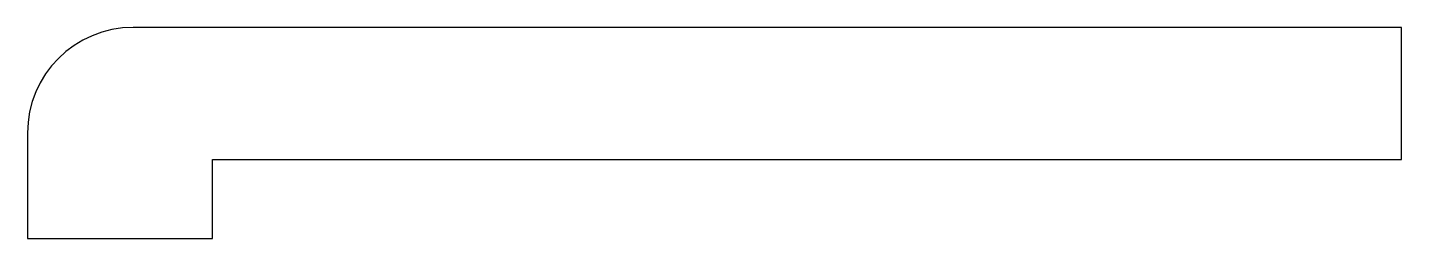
# Model space of a CAD drawing. Extents: x 85.5 to 111.5, y 783.3 to 787.3.
import ezdxf

# ---------------------------------------------------------------- set-up
doc = ezdxf.new("R2010")
doc.units = 0
doc.layers.add('ANA', color=220, linetype='CONTINUOUS')

msp = doc.modelspace()

# ---------------------------------------------------------------- linework, layer by layer
at = {"layer": 'ANA', "color": 0}
for p, q in [((111.474, 787.25), (87.474, 787.25)), ((111.474, 784.75), (111.474, 787.25)), ((85.474, 785.25), (85.474, 783.25)), ((88.974, 784.75), (111.474, 784.75)), ((88.974, 783.25), (88.974, 784.75)), ((85.474, 783.25), (88.974, 783.25))]:
    msp.add_line(p, q, dxfattribs=at)
msp.add_arc((87.474, 785.25), 2, 90, 180, dxfattribs=at)

doc.saveas('drawing.dxf')
